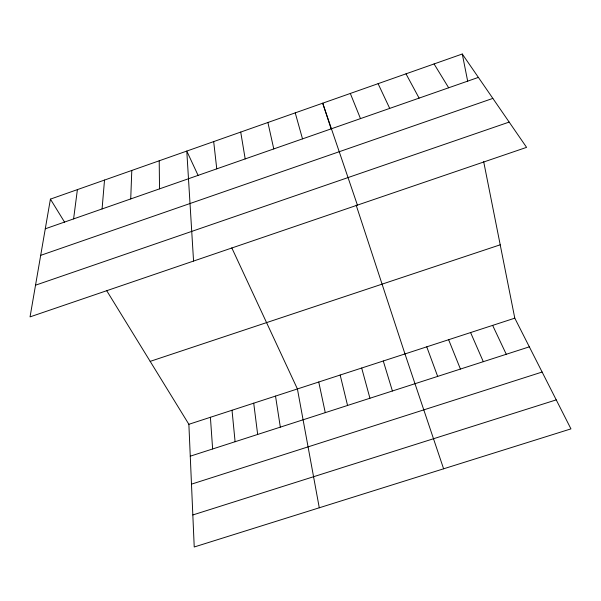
<?xml version="1.0" encoding="UTF-8"?>
<svg xmlns="http://www.w3.org/2000/svg" width="601" height="601" viewBox="0 0 601 601"><rect width="100%" height="100%" fill="white"/><g stroke="black" fill="none" stroke-linecap="round" stroke-linejoin="round"><path stroke-width="0.9" d="M130.725 198.931L131.799 170.451M102.08 208.945L104.521 180.06M73.6 218.899L77.394 189.623M50.416 199.126L30.05 316.877L526.581 147.365L462.274 54.007L50.416 199.126L64.608 222.205M45.278 228.801L478.381 77.394M40.688 255.357L492.85 98.399M35.534 285.19L509.167 122.086M150.182 361.374L500.205 244.81M188.872 424.298L514.794 318.169L570.95 428.881L194.228 546.993L188.872 424.298L106.542 290.411M190.269 456.182L529.331 346.837M191.486 484.151L542.117 372.042M192.831 514.959L556.233 399.875M434.065 63.946L448.662 87.784M405.998 73.84L419.1 98.121M492.64 325.381L506.267 354.274M378.089 83.674L389.711 108.39M198.15 175.522L186.783 151.076L193.56 261.059M231.798 247.867L297.412 388.952L319.281 507.785M470.591 332.563L483.302 361.682M350.323 93.456L360.48 118.607M448.624 339.715L460.434 369.059M426.755 346.837L437.663 376.399M357.415 205.121L322.707 103.184L331.181 129.02M443.613 468.81L404.976 353.929L356.168 205.174M383.28 360.991L392.415 390.996M295.234 112.868L302.513 138.876M361.682 368.03L369.938 398.238M340.166 375.032L347.558 405.457M267.903 122.491L273.771 148.928M318.748 382.011L325.276 412.647M462.274 54.007L467.698 81.293M483.677 161.639L514.794 318.169M240.723 132.07L245.185 158.919M275.521 396.082L280.329 427.138M253.72 403.181L257.664 434.448M213.686 141.603L216.758 168.858M232.016 410.25L235.096 441.727M210.403 417.289L212.634 448.97M159.212 160.79L159.52 188.864"/></g></svg>
